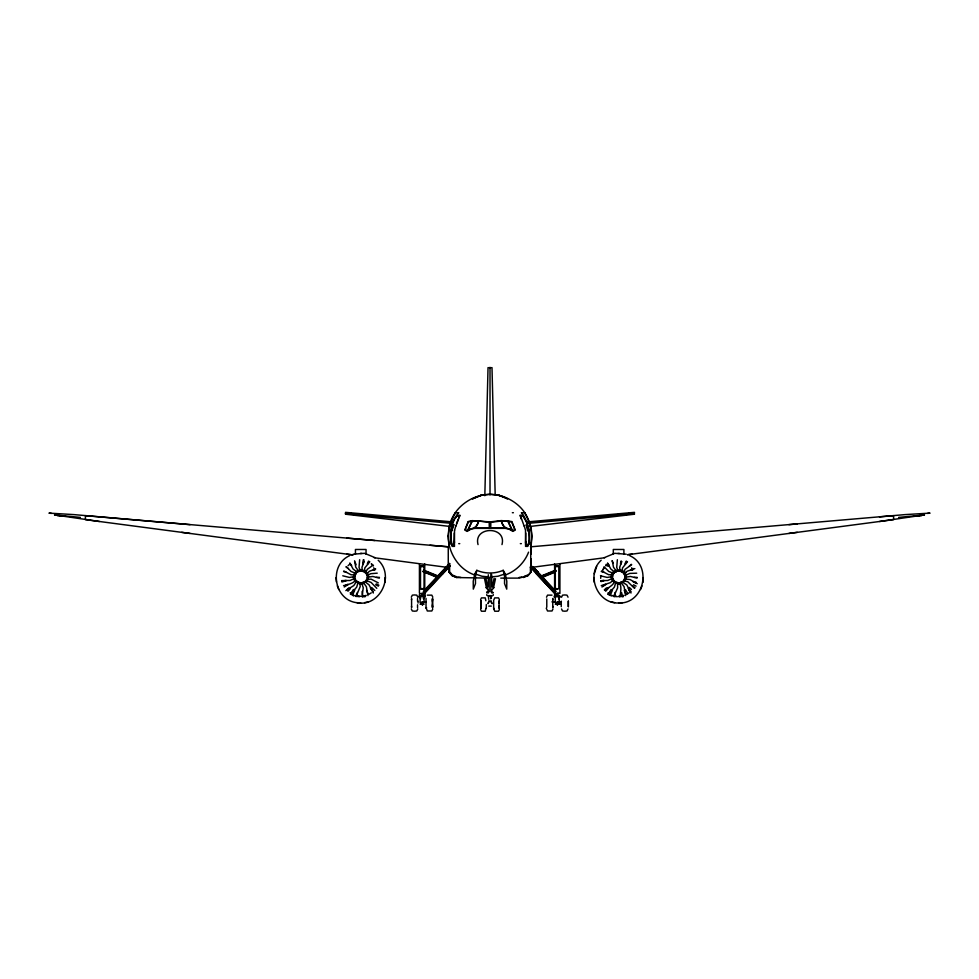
<?xml version="1.0" encoding="UTF-8"?>
<svg xmlns="http://www.w3.org/2000/svg" width="979" height="979" viewBox="0 0 979 979"><rect width="100%" height="100%" fill="white"/><g stroke="black" fill="none" stroke-linecap="round" stroke-linejoin="round"><path stroke-width="1.47" d="M618.006 570.353L619.683 570.267M484.825 495.729L488.031 367.59M501.982 544.593C506.987 525.686 473.09 526.053 478.046 544.593M432.412 601.326L432.461 599.846M480.909 607.298L480.946 606.05M499.021 603.088L499.07 601.84M552.707 599.846L552.756 598.842L552.707 599.882M411.535 599.882L411.584 598.915M432.547 607.249L432.596 606.282M480.799 601.877L480.836 601.069M499.143 608.081L499.021 606.05M546.784 598.915L546.784 607.249M611.973 574.294L612.438 574.918L612.462 573.18M493.22 595.379L493.269 594.596M600.678 578.332L600.886 575.566M629.803 555.705C652.699 565.96 643.766 604.276 618.593 602.991C597.19 603.97 585.528 574.526 601.179 560.208M367.149 580.155L367.774 579.03M624.847 580.155L625.471 579.03M378.163 560.208C395.161 575.701 379.754 607.445 356.894 602.697C333.851 600.176 328.43 565.201 349.527 555.705M454.268 533.065C454.232 566.988 445.959 524.658 455.957 517.242M525.552 543.015L525.515 530.263L524.279 526.127M528.623 529.137C528.379 530.789 531.413 549.806 525.699 544.214M529.027 541.436L527.84 546.38L525.552 546.38L525.686 541.436M528.99 543.651C530.704 532.894 528.158 521.477 521.636 512.715M454.513 530.263L454.489 543.015M362.095 596.7L363.246 587.718L361.545 582.64M619.793 596.7C620.649 593.812 622.424 581.538 617.896 584.022M448.113 536.198L448.969 527.816M530.924 543.651C533.053 532.919 530.043 521.893 524.438 512.715M531.083 546.38L531.94 536.174L531.107 527.816M362.842 563.99L363.282 559.78M620.539 563.99L620.845 561.175M426.073 607.763L427.321 610.982L431.812 610.982L432.828 608.95M493.685 608.51L494.738 611.226L498.519 611.226L499.376 609.513M356.075 596.59L360.199 586.58L359.844 583.117L358.02 583.325L359.734 583.545L359.819 582.529M613.784 596.59L617.627 587.853L617.529 582.529M366.844 581.085L366.513 580.547L365.865 581.967M624.553 581.085L623.562 581.967M359.978 570.035L358.571 571.136L358.742 570.378M617.676 570.035L616.28 571.136L616.452 570.378M359.66 559.731L359.024 567.465L360.602 571.246L362.059 571.246M617.357 559.731L616.721 567.465L618.3 571.246L619.695 571.246M363.429 562.631L364.004 559.866M356.735 595.22L357.323 592.454M620.833 564.026L621.42 561.248M615.032 592.454L614.665 596.7M528.758 542.904L528.122 545.009L525.919 545.009M476.822 570.316L474.839 573.853L473.224 581.208L473.31 589.125L475.488 583.594L475.415 576.692L476.822 570.316C485.156 573.914 494.872 573.914 503.206 570.316L505.188 573.853L506.804 581.208L506.73 589.125L504.54 583.594L504.613 576.692L503.206 570.316M492.364 586.262L494.101 578.405M493.465 587.889L495.496 578.724M455.81 526.237L458.515 519.2M594.265 573.78L596.676 566.462M459.065 517.781L459.677 515.664L456.581 516.459M454.329 544.214L454.109 545.009L451.906 545.009L451.282 542.904M358.192 581.979L356.699 587.106L350.568 594.082M615.901 581.979L614.396 587.106L608.265 594.082M366.635 581.685L365.865 581.967M454.599 530.3L455.749 526.127M490.773 598.353L491.654 595.673L488.362 595.673M448.945 527.84C453.326 502.374 484.776 485.927 507.599 498.874L498.397 495.141C511.662 498.384 523.838 507.122 528.574 520.29M530.483 546.38L531.083 544.593M423.454 598.634L424.764 594.73M355.487 572.164L355.61 573.315L355.915 571.663M613.197 572.164C612.095 574.734 615.167 571.626 613.343 571.699M490.773 598.793L491.654 595.673M488.337 603.26L489.17 601.057M423.454 598.879L424.764 595.587L424.739 563.88M558.691 598.879L559.572 596.676M640.56 589.542L642.016 585.944M487.921 603.688L489.023 600.947M353.027 594.082L354.753 590.166M367.345 563.733L368.496 561.126M610.737 594.082L612.462 590.166M625.043 563.733L626.193 561.126M362.083 570.035L360.407 570.708L360.81 570.011M561.554 597.214L562.533 595.146L564.797 594.951L567.012 595.146L568.04 597.214M417.776 608.95L416.809 610.982L414.545 611.202L412.318 610.982L411.302 608.95M552.988 608.95L552.009 610.982L547.53 610.982L546.233 608.167M364.139 561.567L361.961 567.306L362.328 571.344M621.836 561.567L619.658 567.306L620.037 571.344M355.842 574.012L355.365 574.979L351.057 574.759L343.837 570.99M366.538 579.433L371.102 579.127L378.31 582.897M613.319 574.453L608.754 574.759L601.547 570.99M624.027 579.874L624.516 578.858M411.302 597.214L412.318 595.146L414.545 594.951L416.809 595.146L417.776 597.214M480.603 599.625L481.46 597.888L485.241 597.888L485.865 600.751M546.502 597.214L547.53 595.146L552.009 595.146M528.574 552.144C524.597 562.497 516.288 570.806 505.923 574.759M568.04 608.95L567.012 610.982L564.797 611.202L562.533 610.982L561.554 608.95M456.508 523.373L460.008 515.26L457.462 515.26L455.724 517.781M367.737 563.904L369.156 561.408M351.277 593.262L353.407 589.517M352.232 593.739L354.361 589.994M625.446 563.904L626.866 561.408M608.277 594.498L611.104 589.517M609.219 594.975L611.349 591.243M356.809 581.012L353.823 585.54L345.856 590.606M365.351 572.874L367.358 569.288L372.497 565.556M422.83 571.577L438.213 577.843L439.143 576.411L423.748 570.145M438.213 577.843L438.91 576.79M614.579 571.259L614.628 572.03L615.436 570.537M458.453 512.715C451.919 521.477 449.385 532.894 451.099 543.651M455.651 512.715C450.034 521.893 447.024 532.919 449.153 543.651M531.083 558.752L531.083 571.993L527.926 575.652L519.176 578.112L500.758 578.112M348.083 591.157L349.992 588.966M531.083 571.993L527.901 575.652L523.275 577.537M605.793 591.157L608.644 587.877M623.268 580.767L627.735 581.697L634.49 588.33M423.332 591.426L449.508 563.366M423.772 591.83L449.948 563.769M423.564 593.678L449.753 565.605M424.005 594.057L450.156 565.997M426.587 607.58L426.024 608.167L426.024 598.365M494.114 608.363L493.649 608.852L493.649 600.286L494.738 597.888L498.519 597.888L499.376 599.625M369.805 561.75L364.812 567.93L364.469 572.226M627.502 561.75L622.509 567.93L622.179 572.226M556.011 591.426L532.845 566.596L537.875 571.993L536.223 573.547L555.338 594.057M531.401 565.935L537.434 572.409L536.223 573.547L537.875 571.993M346.664 589.884L348.793 587.889M347.423 590.606L349.552 588.612M629.191 566.29L631.308 564.296M604.373 589.884L606.49 587.889M605.132 590.606L608.314 587.608M366.391 574.171L369.401 571.259L375.446 569.044M348.034 565.678L350.188 563.855M356.454 582.126L358.057 582.713L356.491 582.126M614.151 582.126L615.754 582.713L614.188 582.126M344.253 587.008L348.01 584.647M601.963 587.008L605.707 584.647M630.549 570.035L633.046 568.469M362.768 583.986L363.723 582.848L362.352 583.961M620.466 583.986L621.42 582.848L620.062 583.961M604.116 557.724L614.751 553.306L626.205 554.212M368.887 594.302L371.286 592.858M626.744 594.302L629.142 592.858M615.62 572.079L616.28 571.675M621.934 581.807L626.805 584.916L631.002 593.041M631.7 564.675L625.067 569.288L623.452 573.315M604.545 589.933C606.772 588.868 617.627 582.897 612.511 580.78M611.385 575.089L612.071 576.68L611.349 575.762M626.095 578.797L625.434 577.218L626.046 577.622M372.999 570.267L375.655 568.934M345.122 585.638L347.778 584.304M630.709 570.267L633.352 568.934M602.819 585.638L605.475 584.304M355.144 578.197L350.029 580.486L341.634 580.633M612.842 578.197L607.739 580.486L600.861 580.694M367.015 575.689L370.772 573.694L377.233 573.168M624.712 575.689L629.827 573.4L636.705 573.192M361.043 584.01L361.74 583.178L360.199 584.022M618.752 584.01L619.254 582.64M480.873 495.374L472.429 498.874L481.631 495.141L480.873 495.374L490.014 494.297L499.155 495.374M555.815 570.5L540.42 576.79L540.873 577.463M624.773 572.752L626.168 572.201M524.193 576.435L527.497 575.101M555.582 570.145L540.2 576.411L541.118 577.843L555.105 572.152M542.268 576.888L556.256 571.198M419.807 596.541L418.853 596.921L419.807 595.648L424.36 595.648L425.314 596.921L424.36 596.541M554.983 596.541L554.028 596.921L554.983 595.648L559.523 595.648L560.477 596.921L559.523 596.541M491.727 593.005L493.343 592.76L491.727 591.512L491.727 590.19L493.954 587.571L491.727 586.421L491.727 574.746M362.707 570.255C361.055 570.99 365.008 571.259 363.845 570.182M620.417 570.255C618.74 570.928 622.705 571.295 621.543 570.182M505.188 573.853L497.981 576.252L491.348 576.9M354.814 580.78L356.442 581.697L354.826 581.232M423.148 566.339L424.042 566.596L424.042 588.722L423.148 588.942L420.505 588.722L420.505 566.596L421.362 566.339M420.505 588.722L421.362 588.465M423.332 594.975L421.178 594.975M558.165 594.975L555.999 594.975M341.879 581.991L346.187 580.755M424.042 566.596L420.505 566.596M555.301 588.722L558.825 588.722L558.825 566.596L555.301 566.596L555.301 588.722L556.194 588.465M601.02 581.575L603.896 580.755M421.655 588.881L422.855 588.881M556.476 588.881L557.687 588.881M362.646 582.444L363.282 582.272M620.356 582.444L620.992 582.272M421.521 565.74L420.823 565.923L423.687 565.923M556.353 565.74L555.656 565.923L558.507 565.923L557.81 565.74M634.857 568.603L627.098 571.259L624.1 574.171L624.565 575.138M363.552 596.04L366.281 595.379M624.137 595.379L618.593 596.284M353.125 554.212L364.592 553.306L375.214 557.724M343.531 585.638C345.93 585.185 358.204 582.407 353.896 578.968M601.228 585.638L610.455 582.627L612.976 580.143L611.606 578.968L612.621 580.363L613.209 579.189M622.069 570.977L623.011 571.785L623.452 571.198M364.592 602.66L368.349 601.791M487.187 587.743L486.477 587.889L484.519 578.699M918.131 516.104L923.625 515.027L879.497 521.501M341.647 581.183L346.077 580.363M600.825 580.914L603.774 580.363M921.031 515.529L924.506 514.893L898.624 517.401M355.01 576.57L349.417 577.426L342.76 575.799M612.707 576.57L607.127 577.426L600.457 575.799M367.149 577.316L372.742 576.46L379.399 578.087M624.847 577.316L630.439 576.46L637.096 578.087M519.127 577.439L521.77 577.072M604.826 557.724L530.74 567.502L530.74 546.808L905.281 514.587L930.05 513.118L927.492 513.437M627.502 554.738L893.582 519.641L893.582 515.676L879.497 516.875M627.759 554.701L632.189 554.126M788.927 533.433L797.285 532.343M362.414 596.529L365.13 596.199M362.426 596.713L365.167 596.37M618.752 596.7L622.864 596.37M529.823 526.482L634.502 514.208M490.014 521.893L501.321 520.583L511.858 521.55L515.199 530.067L512.898 531.426L509.374 529.309L505.348 528.366L474.68 528.366L470.654 529.309L467.13 531.426L464.829 530.067L468.182 521.55L472.221 520.632L490.014 521.893L490.014 528.366M622.473 514.758L625.483 514.428M631.504 513.755L634.502 512.8M629.986 513.486L632.997 513.167M598.353 516.496L601.363 516.19M608.901 515.419L611.912 515.113M617.933 514.489L622.46 514.024M628.481 513.412L632.997 512.947M528.538 523.312L634.502 513.681M364.665 570.953L364.115 571.357L365.754 571.198M527.485 521.905L634.502 512.347M788.927 524.658L797.285 523.924M618.593 602.991L622.448 602.66M427.321 595.146L431.812 595.146L432.828 597.214M364.714 596.676L365.522 596.48M622.411 596.676L623.293 596.676M489.023 367.59L491.005 367.59M455.247 512.715L458.747 512.715M512.36 512.715L513.388 512.715M521.342 512.715L524.842 512.715M454.354 541.436L454.489 546.38L452.188 546.38L451.16 543.284M448.884 543.651L451.331 543.651M458.735 543.651L459.738 543.651M520.338 543.651L521.354 543.651M528.746 543.651L531.193 543.651M360.211 553.416L361.887 553.416M617.908 553.416L619.585 553.416M376.45 577.353L379.448 577.353M634.147 577.353L637.158 577.353M488.558 578.112L456.765 577.537L452.114 575.652L448.945 571.993L448.945 564.785L449.618 564.785L449.618 571.748L451.564 573.975M422.071 593.237L424.739 593.237M555.399 593.237L554.603 593.237L554.603 563.88M557.271 593.237L559.119 593.237M419.807 593.555L424.36 593.555M554.983 593.555L559.523 593.555M488.362 596.297L491.654 596.297M422.071 601.865L426.195 601.865M551.923 601.865L554.983 601.865M557.271 601.865L561.395 601.865M421.019 602.464L423.112 602.464M556.231 602.464L558.311 602.464M420.089 604.263L424.066 604.263M555.264 604.263L561.395 604.263M421.876 604.52L422.549 604.52M556.794 604.52L557.467 604.52M488.754 606.099L491.262 606.099M80.376 517.401L54.494 514.893L99.503 521.501M346.811 538.107L374.847 540.518M429.916 545.242L448.26 546.808L448.26 567.502L374.174 557.724M448.26 546.808L73.719 514.587L48.95 513.118L51.508 513.437M356.894 602.66L360.737 602.991M190.073 524.658L85.418 515.676L85.418 519.641L353.015 554.934M360.737 596.284L355.193 595.379M452.543 521.905L345.526 512.347L345.526 514.208L450.205 526.482M345.526 513.681L451.49 523.312M488.692 576.9L482.047 576.252L474.839 573.853M347.031 512.947L351.547 513.412M357.58 514.024L362.095 514.489M368.116 515.113L371.127 515.419M378.665 516.19L381.675 516.496M624.492 578.907L630.109 579.568L637.268 583.717M347.031 513.167L350.054 513.486M345.526 513.424L348.536 513.755M354.545 514.428L357.555 514.758M613.319 596.027L616.036 596.358M613.258 596.199L617.382 596.713M355.61 596.027L358.326 596.358M355.561 596.199L359.672 596.713M181.715 532.343L190.073 533.433M346.811 554.126L352.721 554.897M458.258 577.072L460.913 577.439M488.288 593.005L486.673 592.76L486.869 591.903L488.802 591.512L487.652 591.903L488.288 590.19L486.061 587.571L488.288 586.421L488.288 574.746M488.754 599.307L488.288 595.624M57.969 515.529L55.375 515.027L60.869 516.104M610.982 601.791L614.751 602.66M611.263 576.986L612.254 578.467L611.3 577.781M613.05 595.379L615.779 596.076M368.532 576.9L367.553 575.432L368.655 576.337M601.265 571.54L604.141 572.36M633.364 581.538L636.24 582.358M423.148 588.465L424.042 588.722M343.568 571.54L346.444 572.36M633.217 581.93L635.995 583.007M608.155 594.204L611.985 595.697M350.445 594.204L354.288 595.697M613.894 573.547L608.693 571.418L604.031 566.67M356.185 573.547L350.996 571.418L346.321 566.67M365.962 580.339L371.163 582.468L376.78 588.33M452.531 575.101L456.936 576.888M456.765 577.537L452.139 575.652L448.945 571.993M423.087 571.198L437.075 576.888M423.528 570.5L437.515 576.227M474.105 574.759C458.319 569.032 448.382 552.597 448.137 536.174M633.45 584.793L636.105 586.127M376.254 583.912L378.91 585.234M375.752 584.793L378.396 586.127M613.331 581.661L614.506 581.012L613.6 580.021M353.872 574.991L354.374 576.68L353.749 576.19M610.492 595.391L611.226 595.832M352.783 595.391L353.517 595.832M350.188 592.858L352.587 594.302M632.556 586.115L635.053 587.681M345.991 567L348.487 568.566M367.614 573.829C365.522 572.935 369.205 576.264 367.945 574.171M615.106 572.385L610.761 568.97L607.702 563.17M357.408 572.385L353.052 568.97L350.005 563.17M364.751 581.502L369.095 584.916L373.293 593.041M353.908 579.519L354.912 580.363L355.512 579.189M443.108 573.547L441.908 572.409M606.05 564.43L608.167 566.425M629.326 587.473L631.455 589.468M371.628 587.473L374.81 590.472M625.96 576.827L625.263 575.432L625.973 575.676M485.865 608.363L485.241 611.226L481.46 611.226L480.603 609.513M537.434 572.409L555.57 591.83M555.778 593.678L531.597 567.771M530.177 567.074L555.362 594.057M607.408 563.317L609.317 565.507M628.188 588.391L631.039 591.671M349.711 563.317L351.62 565.507M370.478 588.391L373.342 591.671M616.623 571.601L613.478 567.171L612.279 560.796M620.943 582.285L624.088 586.715L625.679 595.636M358.914 571.601L355.769 567.171L354.582 560.796M363.233 582.285L366.379 586.715L367.969 595.636M628.677 589.823L630.341 592.173M524.303 517.781L522.725 515.664L520.351 515.664L524.218 526.237M625.63 589.909L627.747 593.641M526.445 521.88L528.574 529.198M612.108 560.808L613.258 563.427M624.247 590.472L625.96 594.388M354.985 562.117L356.136 564.724M366.538 590.472L368.263 594.388M490.993 600.947L492.094 603.688M337.327 585.944L338.771 589.542M419.771 596.676L420.64 598.879M521.477 519.323L520.02 515.26L522.566 515.26L526.433 522.015M490.846 601.057L491.678 603.26M528.599 520.265L531.083 527.84M621.616 592.613L622.203 595.379M485.914 578.405L487.591 586.286M486.294 608.51L486.294 604.557M621.041 592.699L621.335 595.513M362.12 591.389L362.573 595.611M525.76 533.065L525.613 544.52M336.078 577.586L336.409 581.979M593.984 577.586L594.265 582.224M486.747 594.596L486.796 595.379M552.707 606.282L552.756 607.249L552.707 606.319M499.143 601.069L499.18 601.877M480.799 607.274L480.836 608.081M432.547 598.915L432.596 599.882M411.535 606.282L411.584 607.249M480.909 601.84L480.946 603.088M432.412 604.838L432.461 606.319M491.996 367.59L495.166 494.199M623.904 554.212L623.904 549.476L613.295 549.476L613.295 554.212M568.358 601.143L568.358 606.65M568.309 601.143L568.309 606.65M561.285 601.143L561.236 606.65M559.915 563.88L559.915 593.237M559.242 602.77L559.242 596.786L555.264 596.786L555.264 602.77M557.467 603.688L557.467 605.12L556.794 603.688M554.567 594.73L554.567 595.587M552.756 598.475L552.756 607.653M531.083 546.808L531.083 554.102M530.422 567.563L530.422 571.748M499.07 600.69L499.07 608.424M490.846 573.584L490.846 591.83M490.014 367.59L490.014 494.97M489.17 577.304L489.17 591.83M480.909 600.69L480.909 608.424M480.836 600.751L480.836 608.363M448.945 544.593L448.945 546.38M432.547 598.548L432.547 607.58M432.461 598.475L432.461 607.653M424.066 602.77L424.066 596.786L420.089 596.786L420.089 602.77M422.549 603.688L422.549 605.12L421.876 603.688M419.428 563.88L419.428 593.237M419.33 594.73L419.33 595.587M418.057 601.143L418.057 603.064M417.543 598.475L417.543 601.363M417.543 604.802L417.543 607.653M411.584 598.548L411.584 607.58M366.048 554.212L366.048 549.476L355.438 549.476L355.438 554.212M373.721 567.808A14.991 14.991 0 0 1 374.822 570.157M631.577 567.808A14.991 14.991 0 0 1 632.679 570.157M367.737 577.218L368.239 578.883L367.737 577.218M490.858 522.248L490.724 527.95L504.674 527.95L501.064 521.073L490.858 522.248M354.263 574.294C355.206 576.46 354.79 571.014 354.263 574.294M385.359 577.586L385.065 582.224L385.359 577.634M453.84 524.732L451.808 530.997L452.787 525.747L453.84 524.732M643.252 577.586L642.922 582.224L643.252 577.634M367.321 572.96L365.693 572.226L367.321 572.96M625.03 572.96L623.39 572.226L625.03 572.96M528.354 529.982L527.742 530.997L526.188 524.732L528.354 529.982M354.9 575.407C352.721 582.958 365.302 585.919 367.198 578.491C369.377 570.941 356.797 567.979 354.9 575.407M612.609 575.407C610.419 582.958 622.999 585.919 624.896 578.491C627.074 570.941 614.506 567.979 612.609 575.407M626.022 574.489L624.626 573.633L626.022 574.489M356.662 571.65L357.947 570.598L356.662 571.65M617.614 583.264L615.73 583.325L617.614 583.264M468.329 521.966L465.196 529.627L467.497 530.618L471.988 521.134L468.329 521.966M353.419 577.169L354.422 578.589L353.419 577.169M472.086 521.391L467.974 530.324C472.612 527.742 477.801 528.085 478.498 521.036L472.086 521.391M478.964 521.073L475.366 527.95L489.316 527.95L489.17 522.248L478.964 521.073M604.08 567.82L602.623 570.219L604.116 567.82M608.045 563.855L605.94 565.678L608.045 563.855M514.832 529.627L512.531 530.618L508.04 521.134L511.699 521.966L514.832 529.627M507.795 521.085L501.529 521.036C502.227 528.085 507.416 527.742 512.054 530.324L507.795 521.085M423.369 603.688L420.725 604.067L423.369 603.688M558.605 603.688L555.974 604.067L558.605 603.688M610.443 594.302L608.045 592.858L610.443 594.339M373.44 565.678L371.286 563.855L373.403 565.678"/></g></svg>
